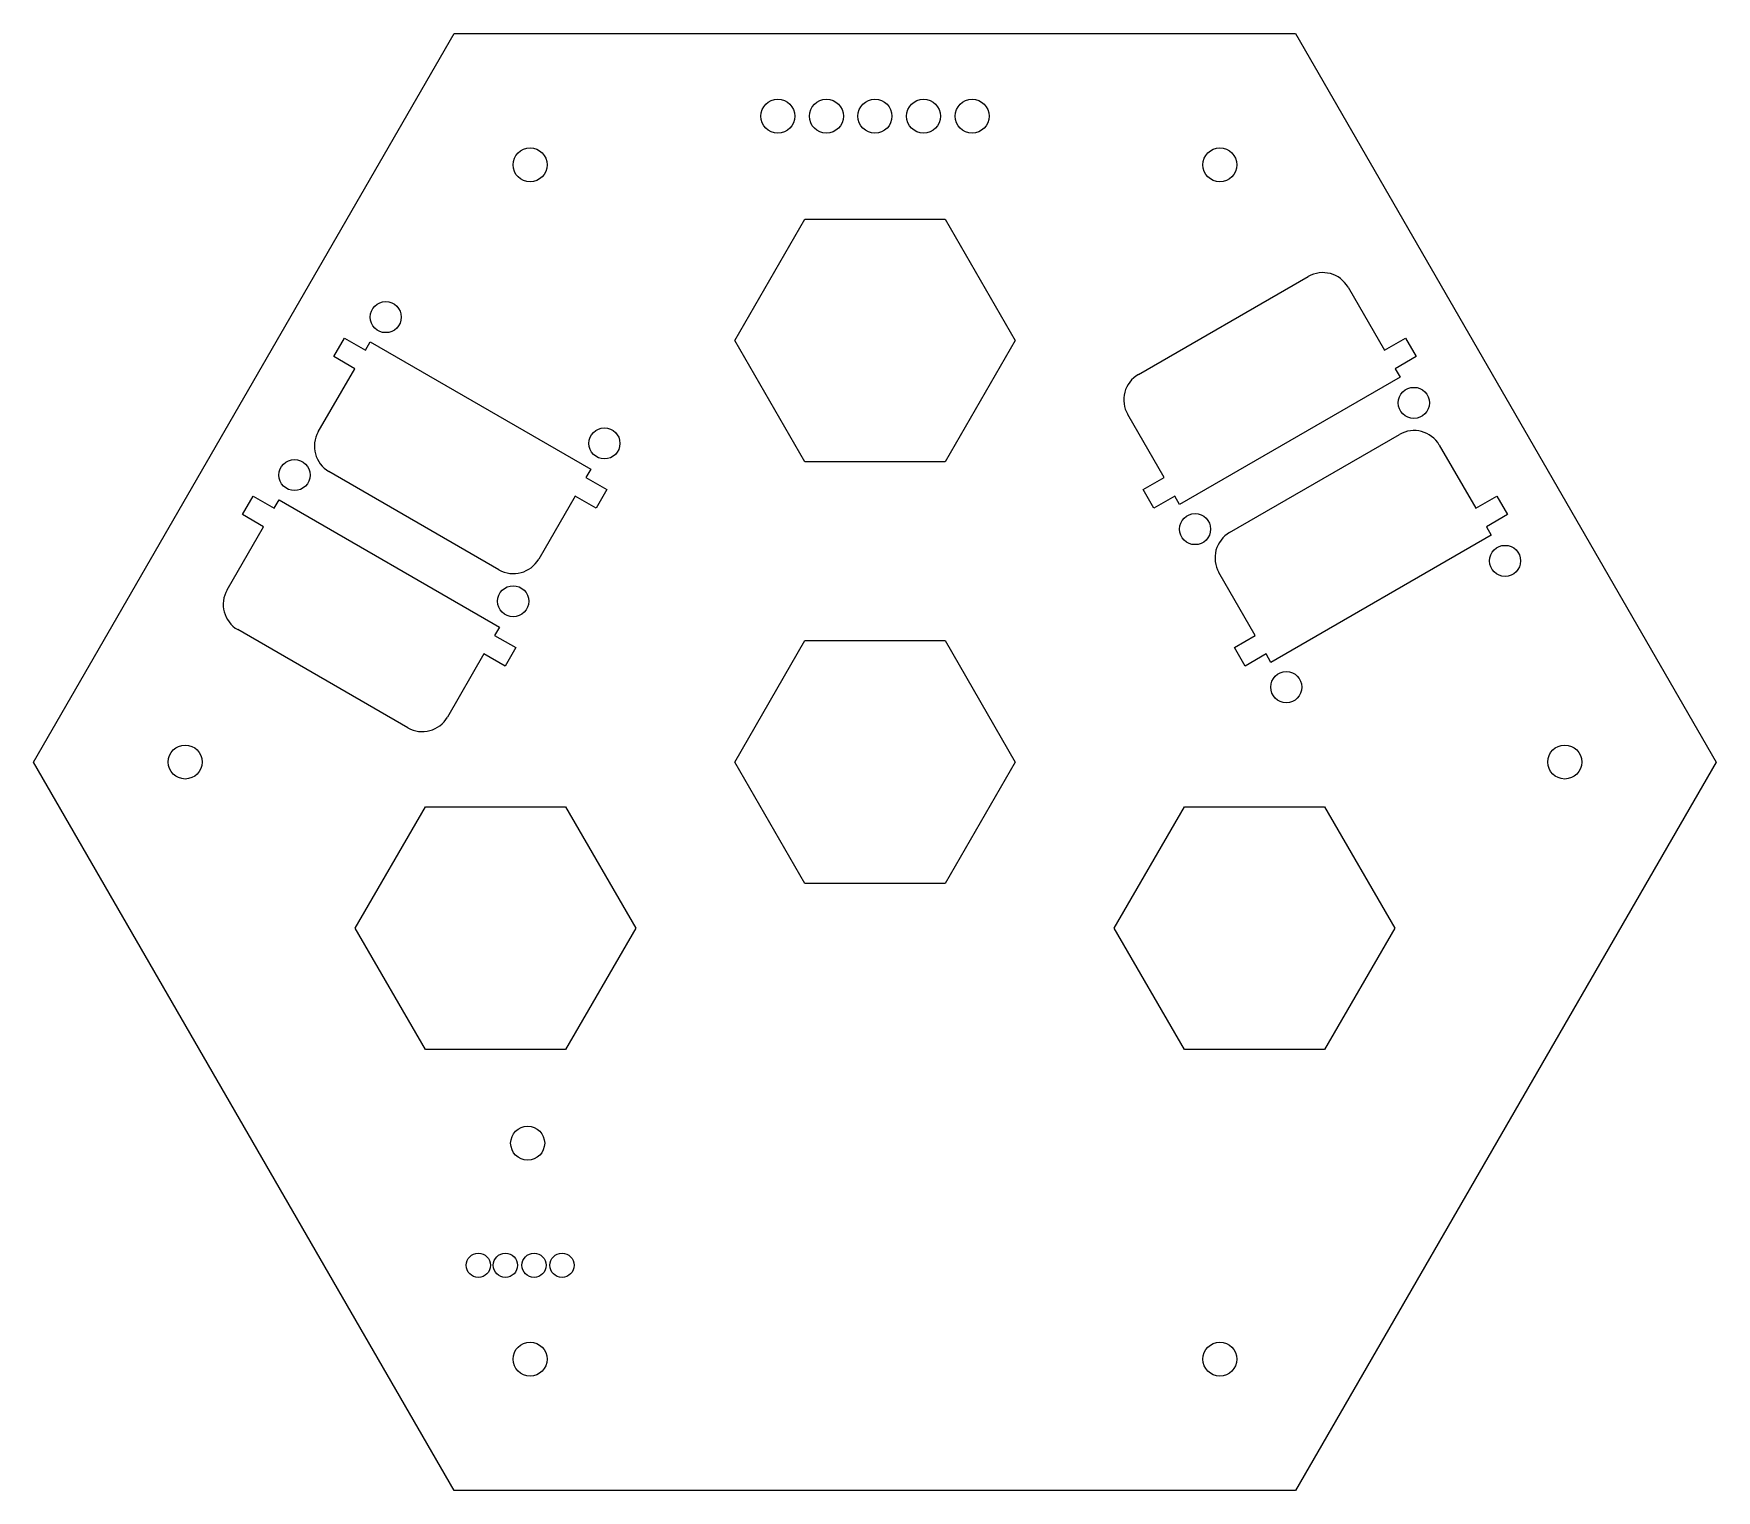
# Model space of a CAD drawing. Header units: millimetres. Extents: x 116 to 289, y 409 to 559.
import ezdxf

# ---------------------------------------------------------------- set-up
doc = ezdxf.new("R2010")
doc.units = ezdxf.units.MM
doc.layers.add('VISIBLE', color=7, linetype='Continuous', lineweight=0)

msp = doc.modelspace()

# ---------------------------------------------------------------- linework, layer by layer
at = {"layer": 'VISIBLE'}
for p, q in [((116.17, 483.61), (159.47, 558.61)), ((159.47, 558.61), (246.07, 558.61)), ((246.07, 558.61), (289.37, 483.61)), ((188.34, 527.01), (195.56, 539.51)), ((195.56, 539.51), (209.99, 539.51)), ((209.99, 539.51), (217.21, 527.01)), ((229.88, 523.5), (247.37, 533.6)), ((251.47, 532.5), (255.22, 526.01)), ((147.06, 525.35), (148.16, 527.26)), ((148.16, 527.26), (150.32, 526.01)), ((150.32, 526.01), (150.82, 526.87)), ((150.82, 526.87), (173.51, 513.77)), ((195.56, 514.51), (188.34, 527.01)), ((217.21, 527.01), (209.99, 514.51)), ((255.22, 526.01), (257.39, 527.26)), ((257.39, 527.26), (258.49, 525.35)), ((149.22, 524.1), (147.06, 525.35)), ((258.49, 525.35), (256.32, 524.1)), ((145.47, 517.61), (149.22, 524.1)), ((256.82, 523.23), (234.13, 510.13)), ((256.32, 524.1), (256.82, 523.23)), ((232.53, 512.91), (228.78, 519.4)), ((239.27, 507.24), (256.76, 517.34)), ((260.86, 516.24), (264.61, 509.74)), ((209.99, 514.51), (195.56, 514.51)), ((164.06, 503.41), (146.57, 513.51)), ((173.51, 513.77), (173.01, 512.91)), ((173.01, 512.91), (175.18, 511.66)), ((230.37, 511.66), (232.53, 512.91)), ((137.67, 509.09), (138.77, 510.99)), ((138.77, 510.99), (140.93, 509.74)), ((171.91, 511), (168.16, 504.51)), ((174.08, 509.75), (171.91, 511)), ((175.18, 511.66), (174.08, 509.75)), ((231.47, 509.75), (230.37, 511.66)), ((233.63, 511), (231.47, 509.75)), ((234.13, 510.13), (233.63, 511)), ((264.61, 509.74), (266.78, 510.99)), ((266.78, 510.99), (267.88, 509.09)), ((140.93, 509.74), (141.43, 510.61)), ((141.43, 510.61), (164.12, 497.51)), ((136.08, 501.34), (139.83, 507.84)), ((139.83, 507.84), (137.67, 509.09)), ((267.88, 509.09), (265.71, 507.84)), ((265.71, 507.84), (266.21, 506.97)), ((266.21, 506.97), (243.52, 493.87)), ((241.92, 496.64), (238.17, 503.14)), ((154.67, 487.14), (137.18, 497.24)), ((164.12, 497.51), (163.62, 496.64)), ((163.62, 496.64), (165.79, 495.39)), ((165.79, 495.39), (164.69, 493.49)), ((188.34, 483.61), (195.56, 496.11)), ((195.56, 496.11), (209.99, 496.11)), ((209.99, 496.11), (217.21, 483.61)), ((239.76, 495.39), (241.92, 496.64)), ((240.86, 493.49), (239.76, 495.39)), ((162.52, 494.74), (158.77, 488.24)), ((164.69, 493.49), (162.52, 494.74)), ((243.02, 494.74), (240.86, 493.49)), ((243.52, 493.87), (243.02, 494.74)), ((159.47, 408.61), (116.17, 483.61)), ((195.56, 471.11), (188.34, 483.61)), ((217.21, 483.61), (209.99, 471.11)), ((289.37, 483.61), (246.07, 408.61)), ((149.27, 466.5), (156.49, 479)), ((156.49, 479), (170.92, 479)), ((170.92, 479), (178.14, 466.5)), ((227.4, 466.5), (234.62, 479)), ((234.62, 479), (249.05, 479)), ((249.05, 479), (256.27, 466.5)), ((209.99, 471.11), (195.56, 471.11)), ((156.49, 454), (149.27, 466.5)), ((178.14, 466.5), (170.92, 454)), ((234.62, 454), (227.4, 466.5)), ((256.27, 466.5), (249.05, 454)), ((170.92, 454), (156.49, 454)), ((249.05, 454), (234.62, 454)), ((246.07, 408.61), (159.47, 408.61))]:
    msp.add_line(p, q, dxfattribs=at)
for centre, radius in [((192.77, 550.11), 1.75), ((197.77, 550.11), 1.75), ((202.77, 550.11), 1.75), ((207.77, 550.11), 1.75), ((212.77, 550.11), 1.75), ((167.27, 545.1), 1.75), ((238.27, 545.1), 1.75), ((152.41, 529.42), 1.6), ((258.24, 520.59), 1.6), ((174.92, 516.42), 1.6), ((143.02, 513.16), 1.6), ((235.72, 507.59), 1.6), ((267.63, 504.32), 1.6), ((165.53, 500.16), 1.6), ((245.11, 491.32), 1.6), ((131.77, 483.61), 1.75), ((273.77, 483.61), 1.75), ((167.02, 444.36), 1.75), ((161.94, 431.79), 1.25), ((164.73, 431.79), 1.25), ((167.68, 431.79), 1.25), ((170.56, 431.79), 1.25), ((167.27, 422.12), 1.75), ((238.27, 422.12), 1.75)]:
    msp.add_circle(centre, radius, dxfattribs=at)
for centre, start, end in [((248.87, 531), 30, 120), ((231.38, 520.9), 120, 210), ((148.07, 516.11), 150, 240), ((258.26, 514.74), 30, 120), ((240.77, 504.64), 120, 210), ((165.56, 506.01), 240, 330), ((138.68, 499.84), 150, 240), ((156.17, 489.74), 240, 330)]:
    msp.add_arc(centre, 3, start, end, dxfattribs=at)

doc.saveas('drawing.dxf')
